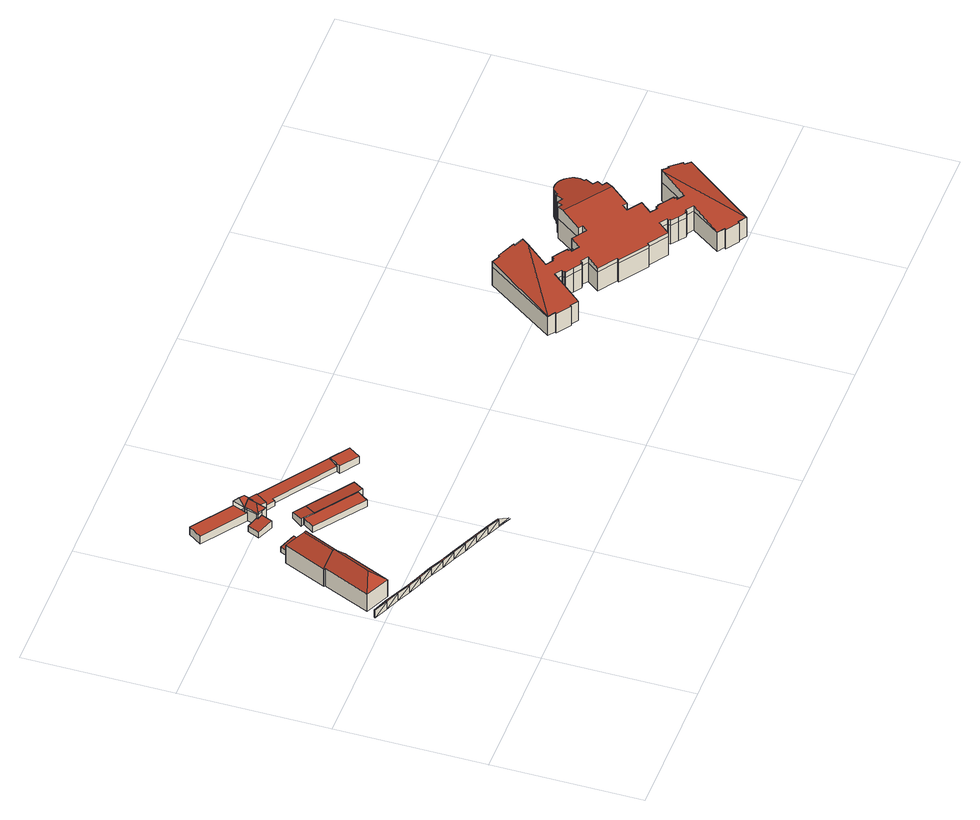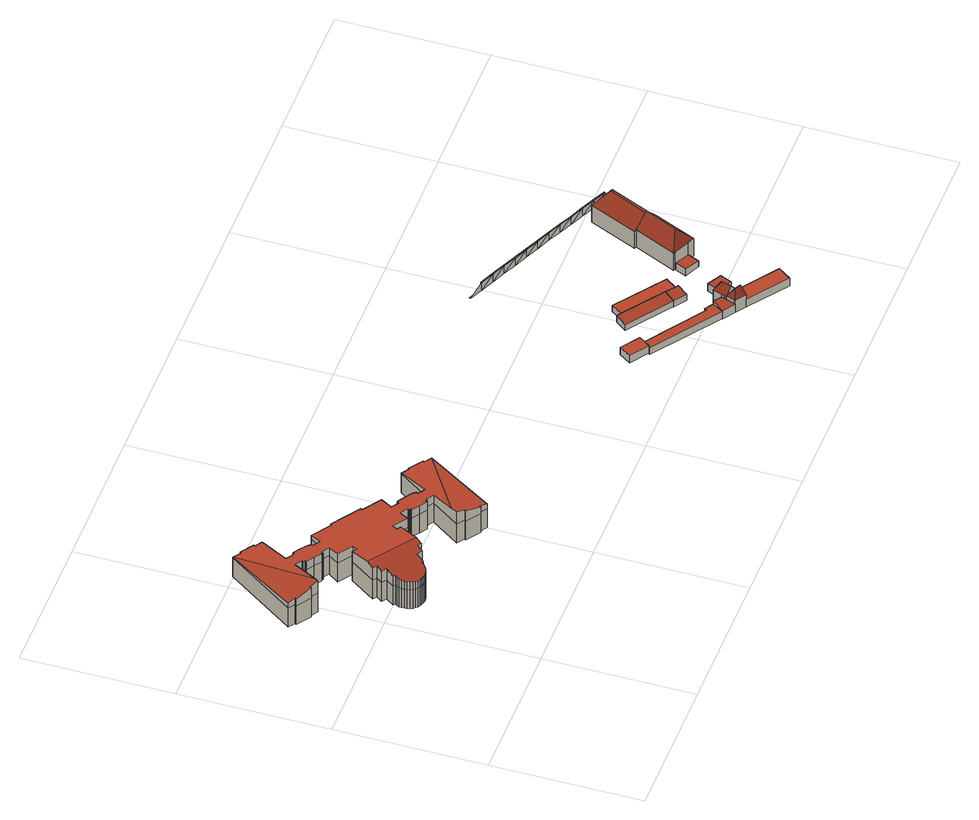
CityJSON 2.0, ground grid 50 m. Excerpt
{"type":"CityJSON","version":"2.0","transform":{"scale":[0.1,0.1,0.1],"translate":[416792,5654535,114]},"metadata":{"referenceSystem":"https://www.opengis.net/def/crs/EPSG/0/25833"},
"CityObjects":{
"building1":{"type":"Building","attributes":{"Stand_DGM":"2016","Stand_Basis-DLM":"2024","Gemeindeschluessel":"14612000","ObjektHoehe":3,"Stand_Laserscan":"2016","BodenHoehe":0,"Stand_3D-Stadtmodell":"2025","Geometrietyp2DReferenz":2000,"AbsoluteHoehe":0,"measuredHeight":3,"function":"51009_1700","roofType":"9999"},"geometry":[{"type":"MultiSurface","lod":"2","boundaries":[[[0,1,2]],[[1,3,2]],[[0,4,5]],[[3,6,4]],[[0,5,1]],[[7,3,1]],[[5,4,6]],[[3,7,6]],[[5,8,1]],[[8,7,1]],[[5,6,9]],[[7,10,6]],[[5,9,8]],[[9,6,10]],[[11,7,8]],[[7,11,10]],[[9,12,8]],[[9,10,13]],[[12,11,8]],[[11,14,10]],[[9,13,12]],[[15,11,12]],[[13,10,14]],[[11,15,14]],[[13,16,12]],[[16,15,12]],[[13,14,17]],[[15,18,14]],[[13,17,16]],[[19,15,16]],[[17,14,18]],[[15,19,18]],[[17,20,16]],[[20,19,16]],[[17,18,21]],[[19,22,18]],[[17,21,20]],[[21,18,22]],[[23,19,20]],[[19,23,22]],[[21,24,20]],[[21,22,25]],[[24,23,20]],[[23,26,22]],[[21,25,24]],[[27,23,24]],[[25,22,26]],[[23,27,26]],[[25,28,24]],[[28,27,24]],[[25,26,29]],[[27,30,26]],[[25,29,28]],[[31,27,28]],[[29,26,30]],[[27,31,30]],[[29,32,28]],[[32,31,28]],[[29,30,33]],[[31,34,30]],[[29,33,32]],[[35,31,32]],[[33,30,34]],[[31,35,34]],[[33,36,32]],[[36,35,32]],[[33,34,37]],[[35,38,34]],[[33,37,36]],[[39,35,36]],[[37,34,38]],[[35,39,38]],[[37,40,36]],[[40,39,36]],[[37,38,41]],[[39,42,38]],[[37,41,40]],[[43,39,40]],[[41,38,42]],[[39,43,42]],[[41,44,40]],[[44,43,40]],[[41,42,45]],[[43,46,42]],[[41,45,44]],[[47,43,44]],[[45,42,46]],[[43,47,46]],[[45,46,48]],[[47,49,46]]],"semantics":{"surfaces":[{"type":"WallSurface"},{"type":"RoofSurface"},{"type":"GroundSurface"}],"values":[0,1,2,0,0,1,2,0,0,1,2,0,0,2,1,0,0,2,1,0,0,1,2,0,0,1,2,0,0,1,2,0,0,1,2,0,0,2,1,0,0,2,1,0,0,1,2,0,0,1,2,0,0,1,2,0,0,1,2,0,0,1,2,0,0,1,2,0,0,1,2,0,0,1,2,0,0,1,2,0,0,1,2,0,0,1,2,0,2,0]}}]},
"building2":{"type":"Building","attributes":{"Gemeindeschluessel":14612000,"Geometrietyp2DReferenz":"3000","function":"31001_2000","roofType":"9999"},"children":["building2-1","building2-2"]},
"building2-1":{"type":"BuildingPart","attributes":{"Dachtyp_tdc":"tdcHipAndGableRoof","Dachneigung":46.8,"QualitaetDacherkennung":84,"Geometrietyp2DReferenz":"3000","measuredHeight":11.74,"roofType":"5000"},"parents":["building2"],"geometry":[{"type":"MultiSurface","lod":"2","boundaries":[[[50,51,52,53,54]],[[51,55,56,52]],[[55,57,58,56]],[[57,59,60,58]],[[59,57,55,51,61]],[[59,62,63,60]],[[51,50,64,61]],[[64,65,66,62,59,61]],[[53,52,56,58,60,63,67,68]]],"semantics":{"surfaces":[{"type":"WallSurface"},{"type":"RoofSurface"},{"type":"GroundSurface"}],"values":[0,0,0,0,1,0,1,1,2]}}]},
"building2-2":{"type":"BuildingPart","attributes":{"Dachtyp_tdc":"tdcHipAndGableRoof","Dachneigung":45.6,"QualitaetDacherkennung":80,"Geometrietyp2DReferenz":"3000","measuredHeight":11.63,"roofType":"5000"},"parents":["building2"],"geometry":[{"type":"MultiSurface","lod":"2","boundaries":[[[69,70,71,63,62]],[[70,72,73,71]],[[72,74,75,73]],[[74,76,77,75]],[[76,78,79,77]],[[78,54,53,79]],[[74,72,80]],[[72,70,69,81,80]],[[81,65,82,54,78,76,74,80]],[[53,68,67,63,71,73,75,77,79]]],"semantics":{"surfaces":[{"type":"WallSurface"},{"type":"RoofSurface"},{"type":"GroundSurface"}],"values":[0,0,0,0,0,0,1,1,1,2]}}]},
"building3":{"type":"Building","attributes":{"Dachtyp_tdc":"tdcPolyFlatRoof","Gemeindeschluessel":14612000,"Dachneigung":6.33,"QualitaetDacherkennung":59,"Geometrietyp2DReferenz":"3000","measuredHeight":2.89,"function":"31001_2000","roofType":"2100"},"geometry":[{"type":"Solid","lod":"2","boundaries":[[[[83,84,56,58]],[[84,85,86,56]],[[85,87,88,86]],[[87,83,58,88]],[[87,85,84,83]],[[58,56,86,88]]]],"semantics":{"surfaces":[{"type":"WallSurface"},{"type":"RoofSurface"},{"type":"GroundSurface"}],"values":[[0,0,0,0,1,2]]}}]},
"building4":{"type":"Building","attributes":{"Gemeindeschluessel":14612000,"Dachtyp_tdc":"tdcPolyFlatRoof","Dachneigung":6.59,"QualitaetDacherkennung":75,"Geometrietyp2DReferenz":"3000","measuredHeight":3.03,"function":"31001_2000","roofType":"2100"},"geometry":[{"type":"Solid","lod":"2","boundaries":[[[[89,90,91,92]],[[90,93,94,91]],[[93,95,96,94]],[[95,97,98,96]],[[97,99,100,98]],[[99,89,92,100]],[[99,97,95,93,90,89]],[[92,91,94,96,98,100]]]],"semantics":{"surfaces":[{"type":"WallSurface"},{"type":"RoofSurface"},{"type":"GroundSurface"}],"values":[[0,0,0,0,0,0,1,2]]}}]},
"building5":{"type":"Building","attributes":{"Gemeindeschluessel":14612000,"Geometrietyp2DReferenz":"3000","function":"31001_2000","roofType":"9999"},"children":["building5-1","building5-2","building5-3"]},
"building5-1":{"type":"BuildingPart","attributes":{"Dachtyp_tdc":"tdcPolyFlatRoof","Dachneigung":3.3,"QualitaetDacherkennung":75,"Geometrietyp2DReferenz":"3000","measuredHeight":3.65,"roofType":"2100"},"parents":["building5"],"geometry":[{"type":"MultiSurface","lod":"2","boundaries":[[[101,102,103,104]],[[102,105,106,103]],[[105,107,108,106]],[[107,109,110,108]],[[109,111,112,110]],[[111,109,107,105,102,101]],[[104,103,106,108,110,112]]],"semantics":{"surfaces":[{"type":"WallSurface"},{"type":"RoofSurface"},{"type":"GroundSurface"}],"values":[0,0,0,0,0,1,2]}}]},
"building5-2":{"type":"BuildingPart","attributes":{"Dachtyp_tdc":"tdcPolyFlatRoof","Dachneigung":0,"QualitaetDacherkennung":71,"Geometrietyp2DReferenz":"3000","measuredHeight":3.22,"roofType":"1000"},"parents":["building5"],"geometry":[{"type":"MultiSurface","lod":"2","boundaries":[[[113,114,115,116]],[[117,118,119,120]],[[118,121,122,119]],[[121,113,116,122]],[[121,118,117,114,113]],[[116,115,120,119,122]]],"semantics":{"surfaces":[{"type":"WallSurface"},{"type":"RoofSurface"},{"type":"GroundSurface"}],"values":[0,0,0,0,1,2]}}]},
"building5-3":{"type":"BuildingPart","attributes":{"Dachtyp_tdc":"tdcFreeFormRoof","Dachneigung":51,"QualitaetDacherkennung":10,"Geometrietyp2DReferenz":"3000","measuredHeight":7.83,"roofType":"5000"},"parents":["building5"],"geometry":[{"type":"MultiSurface","lod":"2","boundaries":[[[123,124,101,104,115,114]],[[125,126,117,120,112,111]],[[127,128,126,125]],[[127,125,124]],[[128,127,124,123]],[[128,123,126]],[[115,104,112,120]]],"semantics":{"surfaces":[{"type":"WallSurface"},{"type":"RoofSurface"},{"type":"GroundSurface"}],"values":[0,0,1,1,1,0,2]}}]},
"building6":{"type":"Building","attributes":{"Dachtyp_tdc":"tdcFreeFormRoof","Gemeindeschluessel":14612000,"Dachneigung":50.46,"QualitaetDacherkennung":62,"Geometrietyp2DReferenz":"3000","measuredHeight":7.21,"function":"31001_2000","roofType":"5000"},"geometry":[{"type":"Solid","lod":"2","boundaries":[[[[129,130,131,132]],[[130,133,134,131]],[[133,135,136,134]],[[135,137,138,136]],[[137,139,140,138]],[[139,141,142,140]],[[141,143,144,142]],[[143,145,146,144]],[[145,129,132,146]],[[147,145,148,149]],[[141,139,150,148,145,143]],[[148,150,151,152,153,154,149]],[[129,147,149,154,130]],[[130,154,153,133]],[[133,153,152,135]],[[137,151,150,139]],[[135,152,151,137]],[[145,147,129]],[[132,131,134,136,138,140,142,144,146]]]],"semantics":{"surfaces":[{"type":"WallSurface"},{"type":"RoofSurface"},{"type":"GroundSurface"}],"values":[[0,0,0,0,0,0,0,0,0,1,1,1,0,0,0,0,0,0,2]]}}]},
"building7":{"type":"Building","attributes":{"Dachtyp_tdc":"tdcPolyFlatRoof","Gemeindeschluessel":14612000,"Dachneigung":6.21,"QualitaetDacherkennung":79,"Geometrietyp2DReferenz":"3000","measuredHeight":2.9,"function":"31001_2000","roofType":"2100"},"geometry":[{"type":"Solid","lod":"2","boundaries":[[[[155,156,157,158]],[[156,159,160,157]],[[159,161,162,160]],[[161,163,164,162]],[[163,155,158,164]],[[163,161,159,156,155]],[[158,157,160,162,164]]]],"semantics":{"surfaces":[{"type":"WallSurface"},{"type":"RoofSurface"},{"type":"GroundSurface"}],"values":[[0,0,0,0,0,1,2]]}}]},
"building8":{"type":"Building","attributes":{"Dachtyp_tdc":"tdcPolyFlatRoof","Gemeindeschluessel":14612000,"Dachneigung":0,"QualitaetDacherkennung":85,"Geometrietyp2DReferenz":"3000","measuredHeight":2.53,"function":"31001_2000","roofType":"1000"},"geometry":[{"type":"Solid","lod":"2","boundaries":[[[[165,166,167,168]],[[166,169,170,167]],[[169,171,172,170]],[[171,173,174,172]],[[173,165,168,174]],[[173,171,169,166,165]],[[168,167,170,172,174]]]],"semantics":{"surfaces":[{"type":"WallSurface"},{"type":"RoofSurface"},{"type":"GroundSurface"}],"values":[[0,0,0,0,0,1,2]]}}]},
"building9":{"type":"Building","attributes":{"Dachtyp_tdc":"tdcPolyFlatRoof","Gemeindeschluessel":14612000,"Dachneigung":6.48,"QualitaetDacherkennung":82,"Geometrietyp2DReferenz":"3000","measuredHeight":2.76,"function":"31001_2000","roofType":"2100"},"geometry":[{"type":"Solid","lod":"2","boundaries":[[[[161,159,175,176]],[[159,177,178,175]],[[177,179,180,178]],[[179,181,182,180]],[[181,161,176,182]],[[181,179,177,159,161]],[[176,175,178,180,182]]]],"semantics":{"surfaces":[{"type":"WallSurface"},{"type":"RoofSurface"},{"type":"GroundSurface"}],"values":[[0,0,0,0,0,1,2]]}}]},
"building10":{"type":"Building","attributes":{"Dachtyp_tdc":"tdcPolyFlatRoof","Gemeindeschluessel":14612000,"Dachneigung":7.73,"QualitaetDacherkennung":56,"Geometrietyp2DReferenz":"3000","measuredHeight":2.72,"function":"31001_2000","roofType":"2100"},"geometry":[{"type":"Solid","lod":"2","boundaries":[[[[183,184,185,186]],[[184,187,188,185]],[[187,189,190,188]],[[189,191,192,190]],[[191,193,194,192]],[[193,195,196,194]],[[195,183,186,196]],[[195,193,191,189,187,184,183]],[[186,185,188,190,192,194,196]]]],"semantics":{"surfaces":[{"type":"WallSurface"},{"type":"RoofSurface"},{"type":"GroundSurface"}],"values":[[0,0,0,0,0,0,0,1,2]]}}]},
"building11":{"type":"Building","attributes":{"Dachtyp_tdc":"tdcPolyFlatRoof","Gemeindeschluessel":14612000,"Dachneigung":0,"QualitaetDacherkennung":0,"Geometrietyp2DReferenz":"3000","BezugspunktDach":"2000","measuredHeight":3,"function":"31001_2000"},"geometry":[{"type":"MultiSurface","lod":"2","boundaries":[[[197,198,199,200,201]],[[201,200,202,203]],[[200,199,204,202]],[[199,198,205,204]],[[198,197,206,205]],[[197,201,203,206]],[[203,202,204,205,206]]],"semantics":{"surfaces":[{"type":"RoofSurface"},{"type":"WallSurface"},{"type":"GroundSurface"}],"values":[0,1,1,1,1,1,2]}}]},
"building12":{"type":"Building","attributes":{"name":"Wallot-Kapelle","Dachtyp_tdc":"tdcFreeFormRoof","Gemeindeschluessel":14612000,"Dachneigung":10.14,"QualitaetDacherkennung":7,"Geometrietyp2DReferenz":"3000","measuredHeight":13.33,"function":"31001_3043","roofType":"5000"},"geometry":[{"type":"Solid","lod":"2","boundaries":[[[[207,208,209,210]],[[210,209,211,212]],[[212,211,213,214]],[[214,213,215,216]],[[216,215,217,218]],[[218,217,219,220]],[[220,219,221,222]],[[222,221,223,224]],[[224,223,225,226]],[[226,225,227,228]],[[228,227,229,230]],[[230,229,231,232]],[[232,231,233,234]],[[234,233,235,236]],[[236,235,237,238]],[[238,237,239,240]],[[240,239,241,242]],[[242,241,243,244]],[[244,243,245,246]],[[246,245,247,248]],[[248,247,249,250]],[[250,249,251,252]],[[252,251,253,254]],[[254,253,255,256]],[[256,255,257,258,259]],[[260,261,262]],[[263,264,265]],[[265,264,266,267]],[[267,266,268,269,270]],[[271,272,273,274,275]],[[275,274,276,277]],[[277,276,278,279]],[[279,278,280,281]],[[281,280,282,283]],[[283,282,284,285]],[[285,284,286,287]],[[287,286,288,289]],[[289,288,290,291]],[[291,290,292,293]],[[293,292,294,295]],[[295,294,296,297]],[[297,296,298,299]],[[299,298,300,301]],[[301,300,302,303]],[[303,302,304,305]],[[259,258,306,307]],[[307,306,308,309]],[[309,308,310,311]],[[311,310,312,313]],[[313,312,314,315]],[[315,314,316,317]],[[317,316,318,319]],[[319,318,320,321]],[[321,320,322,323]],[[323,322,324,325]],[[325,324,326,327]],[[327,326,328,329]],[[329,328,330,331]],[[331,330,332,333]],[[333,332,334,335]],[[335,334,336,337,338]],[[339,340,341]],[[342,343,340,339]],[[344,345,346,347]],[[348,345,344]],[[347,346,349,350]],[[350,349,351,352]],[[352,351,353,354]],[[354,353,355,356]],[[356,355,357,358]],[[358,357,359,360]],[[360,359,361,362]],[[362,361,363,364]],[[364,363,365,366]],[[366,365,367,368]],[[368,367,369,370]],[[370,369,371,372]],[[372,371,373,374]],[[374,373,375,376]],[[376,375,377,378]],[[378,377,379,380]],[[380,379,381,382]],[[382,381,383,384]],[[384,383,385,386]],[[386,385,387,388]],[[388,387,389,390]],[[390,389,391,392]],[[392,391,393,394]],[[394,393,395,396]],[[396,395,397,398]],[[398,397,399,400]],[[400,399,401,402]],[[402,401,403,404]],[[404,403,405,406]],[[406,405,261,260]],[[407,408,409,410]],[[411,412,408,407]],[[410,409,413,414]],[[414,413,415,416]],[[416,415,342]],[[338,337,412,411]],[[417,418,272,271]],[[270,269,419,420]],[[420,419,421,422]],[[422,421,423,424]],[[424,423,418,417]],[[425,426,427,428,429,430,431,432,433,434,435,436,437,438,439,440,441,442,443,444,445,446,447,448,449,450,451,452,453,454,455,456,457,458,459,460,461,462,463,464,465,466,467,468,469,470,471,472,473,474,475,476,477,478,479,480,481,482,483,484,485,486,487,488,489,490,491,492,493,494,495,496,497,498,499,500,501,502,503,504,505,506,507,508,509,510,511,512,513,514,515,516,517,518,519,520,521,522,523,524,525,526,527,528,529,530,531,532,533,534,535,536,537,538,539]],[[420,422,426,425]],[[422,424,427,426]],[[424,417,428,427]],[[417,271,429,428]],[[271,275,430,429]],[[275,277,431,430]],[[277,279,432,431]],[[279,281,433,432]],[[281,283,434,433]],[[283,285,435,434]],[[285,287,436,435]],[[287,289,437,436]],[[289,291,438,437]],[[291,293,439,438]],[[293,295,440,439]],[[295,297,441,440]],[[297,299,442,441]],[[299,301,443,442]],[[301,303,444,443]],[[303,305,445,444]],[[305,540,446,445]],[[540,541,447,446]],[[541,542,448,447]],[[542,543,449,448]],[[543,544,450,449]],[[544,545,451,450]],[[545,207,452,451]],[[207,210,453,452]],[[210,212,454,453]],[[212,214,455,454]],[[214,216,456,455]],[[216,218,457,456]],[[218,220,458,457]],[[220,222,459,458]],[[222,224,460,459]],[[224,226,461,460]],[[226,228,462,461]],[[228,230,463,462]],[[230,232,464,463]],[[232,234,465,464]],[[234,236,466,465]],[[236,238,467,466]],[[238,240,468,467]],[[240,242,469,468]],[[242,244,470,469]],[[244,246,471,470]],[[246,248,472,471]],[[248,250,473,472]],[[250,252,474,473]],[[252,254,475,474]],[[254,256,476,475]],[[256,259,477,476]],[[259,307,478,477]],[[307,309,479,478]],[[309,311,480,479]],[[311,313,481,480]],[[313,315,482,481]],[[315,317,483,482]],[[317,319,484,483]],[[319,321,485,484]],[[321,323,486,485]],[[323,325,487,486]],[[325,327,488,487]],[[327,329,489,488]],[[329,331,490,489]],[[331,333,491,490]],[[333,335,492,491]],[[335,338,493,492]],[[338,411,494,493]],[[411,407,495,494]],[[407,410,496,495]],[[410,414,497,496]],[[414,416,498,497]],[[416,342,499,498]],[[342,339,500,499]],[[339,341,501,500]],[[341,348,502,501]],[[348,344,503,502]],[[344,347,504,503]],[[347,350,505,504]],[[350,352,506,505]],[[352,354,507,506]],[[354,356,508,507]],[[356,358,509,508]],[[358,360,510,509]],[[360,362,511,510]],[[362,364,512,511]],[[364,366,513,512]],[[366,368,514,513]],[[368,370,515,514]],[[370,372,516,515]],[[372,374,517,516]],[[374,376,518,517]],[[376,378,519,518]],[[378,380,520,519]],[[380,382,521,520]],[[382,384,522,521]],[[384,386,523,522]],[[386,388,524,523]],[[388,390,525,524]],[[390,392,526,525]],[[392,394,527,526]],[[394,396,528,527]],[[396,398,529,528]],[[398,400,530,529]],[[400,402,531,530]],[[402,404,532,531]],[[404,406,533,532]],[[406,260,534,533]],[[260,262,535,534]],[[262,263,536,535]],[[263,265,537,536]],[[265,267,538,537]],[[267,270,539,538]],[[270,420,425,539]],[[418,423,421,419,269,268,273,272]],[[412,337,336,343,342,415,413,409,408]],[[261,405,403,401,399,397,395,393,391,389,387,385,383,381,379,377,375,373,371,369,367,365,363,361,359,357,355,353,351,349,346,345,348,341,340,343,336,334,332,330,328,326,324,322,320,318,316,314,312,310,308,306,258,257,546,304,302,300,298,296,294,292,290,288,286,284,282,280,278,276,274,273,268,266,264,263,262]],[[255,253,251,249,247,245,243,241,239,237,235,233,231,229,227,225,223,221,219,217,215,213,211,209,208,547,548,549,550,551,552,546,257]],[[305,304,546,552,540]],[[540,552,551,541]],[[541,551,550,542]],[[542,550,549,543]],[[543,549,548,544]],[[544,548,547,545]],[[545,547,208,207]]]],"semantics":{"surfaces":[{"type":"WallSurface"},{"type":"GroundSurface"},{"type":"RoofSurface"}],"values":[[0,0,0,0,0,0,0,0,0,0,0,0,0,0,0,0,0,0,0,0,0,0,0,0,0,0,0,0,0,0,0,0,0,0,0,0,0,0,0,0,0,0,0,0,0,0,0,0,0,0,0,0,0,0,0,0,0,0,0,0,0,0,0,0,0,0,0,0,0,0,0,0,0,0,0,0,0,0,0,0,0,0,0,0,0,0,0,0,0,0,0,0,0,0,0,0,0,0,0,0,0,0,0,0,0,0,1,0,0,0,0,0,0,0,0,0,0,0,0,0,0,0,0,0,0,0,0,0,0,0,0,0,0,0,0,0,0,0,0,0,0,0,0,0,0,0,0,0,0,0,0,0,0,0,0,0,0,0,0,0,0,0,0,0,0,0,0,0,0,0,0,0,0,0,0,0,0,0,0,0,0,0,0,0,0,0,0,0,0,0,0,0,0,0,0,0,0,0,0,0,0,0,0,0,0,0,0,0,0,0,0,0,0,0,0,0,0,0,0,0,0,0,2,2,2,2,0,0,0,0,0,0,0]]}}]}
},
"vertices":[
[6,533,8],[52,512,39],[6,533,38],[8,537,38],[8,537,8],[52,512,9],[54,517,9],[54,517,39],[97,491,40],[97,491,10],[99,496,10],[99,496,40],[143,471,38],[143,471,8],[145,475,8],[145,475,38],[188,450,40],[188,450,10],[190,455,10],[190,455,40],[234,430,42],[234,430,12],[236,434,12],[236,434,42],[279,409,40],[279,409,10],[282,414,10],[282,414,40],[325,389,40],[325,389,10],[327,393,10],[327,393,40],[371,368,40],[371,368,10],[373,373,10],[373,373,40],[416,348,41],[416,348,11],[418,352,11],[418,352,41],[462,327,40],[462,327,10],[464,332,10],[464,332,40],[507,307,39],[507,307,9],[509,311,9],[509,311,39],[553,286,9],[555,291,9],
[93,729,76],[155,869,76],[155,869,5],[93,729,5],[93,729,72],[178,859,76],[178,859,5],[230,836,75],[230,836,5],[237,833,75],[237,833,5],[181,819,123],[174,692,75],[174,692,5],[133,711,123],[136,709,120],[138,709,118],[138,709,5],[133,711,5],
[174,692,81],[182,689,73],[182,689,5],[111,529,73],[111,529,5],[27,566,77],[27,566,5],[96,723,77],[96,723,5],[91,725,72],[91,725,5],[80,580,122],[138,709,122],[133,711,117],
[230,836,33],[178,859,27],[195,898,27],[195,898,5],[248,875,33],[248,875,5],
[235,982,27],[252,1022,27],[252,1022,4],[235,982,4],[288,1007,32],[288,1007,4],[287,1002,32],[287,1002,4],[304,996,34],[304,996,4],[289,959,34],[289,959,4],
[351,1068,34],[389,1040,34],[389,1040,1],[351,1068,1],[359,1000,37],[359,1000,1],[334,1019,37],[334,1019,1],[337,1029,37],[337,1029,1],[340,1037,36],[340,1037,1],
[186,1186,33],[317,1092,33],[317,1092,1],[186,1186,1],[302,1049,33],[299,1040,33],[299,1040,1],[302,1049,1],[155,1143,33],[155,1143,1],
[317,1092,52],[351,1068,52],[340,1037,52],[302,1049,52],[328,1060,75],[310,1070,79],
[304,996,47],[287,1002,47],[287,1002,3],[304,996,3],[288,1007,47],[288,1007,3],[299,1040,47],[299,1040,3],[302,1049,47],[302,1049,3],[340,1037,47],[340,1037,3],[337,1029,47],[337,1029,3],[334,1019,47],[334,1019,3],[324,988,47],[324,988,3],[304,996,52],[308,1014,75],[288,1002,55],[318,1044,75],[302,1049,54],[299,1040,54],[288,1007,54],[287,1002,54],
[324,877,34],[350,913,29],[350,913,5],[324,877,5],[390,884,29],[390,884,5],[364,848,34],[364,848,5],[334,871,34],[334,871,5],
[307,834,32],[334,871,32],[334,871,7],[307,834,7],[364,848,32],[364,848,7],[497,752,32],[497,752,7],[470,715,32],[470,715,7],
[390,884,6],[364,848,6],[537,778,29],[537,778,6],[511,742,34],[511,742,6],[497,752,34],[497,752,6],
[389,1040,31],[613,883,31],[613,883,3],[389,1040,3],[610,879,30],[610,879,3],[591,852,25],[591,852,3],[392,990,25],[392,990,3],[386,982,24],[386,982,3],[359,1000,24],[359,1000,3],
[591,852,36],[583,841,36],[644,798,36],[670,837,36],[610,879,36],[670,837,6],[610,879,6],[644,798,6],[583,841,6],[591,852,6],
[1847,573,95],[1847,573,133],[1852,578,132],[1852,578,95],[1858,583,130],[1858,583,95],[1865,586,129],[1865,586,95],[1872,589,128],[1872,589,95],[1879,590,127],[1879,590,95],[1887,590,126],[1887,590,95],[1894,589,125],[1894,589,95],[1902,587,125],[1902,587,95],[1908,584,124],[1908,584,95],[1915,579,124],[1915,579,95],[1921,573,125],[1921,573,95],[1926,567,125],[1926,567,95],[1930,559,126],[1930,559,95],[1933,551,127],[1933,551,95],[1934,542,128],[1934,542,95],[1934,533,129],[1934,533,95],[1933,525,131],[1933,525,95],[1929,517,133],[1929,517,95],[1925,509,134],[1925,509,95],[1931,505,134],[1931,505,95],[1912,478,141],[1912,478,95],[1927,467,141],[1927,467,95],[1913,447,145],[1913,447,95],[1926,438,145],[1926,438,95],[1910,415,151],[1867,353,137],[1867,353,95],[1423,385,95],[1423,385,96],[1420,381,95],[1374,413,95],[1378,418,96],[1378,418,95],[1354,434,96],[1354,434,95],[1355,435,96],[1514,665,114],[1514,665,95],[1608,599,95],[1608,599,144],[1594,579,142],[1542,504,126],[1542,504,95],[1565,488,126],[1565,488,95],[1569,492,127],[1569,492,95],[1573,489,127],[1573,489,95],[1577,495,128],[1577,495,95],[1601,479,128],[1601,479,95],[1625,462,128],[1625,462,95],[1622,458,127],[1622,458,95],[1624,456,127],[1624,456,95],[1627,454,127],[1627,454,95],[1623,448,126],[1623,448,95],[1647,432,126],[1647,432,95],[1670,464,133],[1670,464,95],[1717,432,133],[1717,432,95],[1729,449,137],[1729,449,95],[1717,457,137],[1717,457,95],[1854,362,137],[1854,362,95],[1842,345,133],[1842,345,95],[1888,313,133],[1888,313,95],[1863,278,126],[1863,278,95],[1887,261,126],[1887,261,95],[1891,267,127],[1891,267,95],[1896,263,127],[1896,263,95],[1898,266,128],[1898,266,95],[1921,249,128],[1921,249,95],[1944,233,128],[1944,233,95],[1947,231,128],[1947,231,95],[1944,227,127],[1944,227,95],[1949,224,127],[1949,224,95],[1945,218,126],[1945,218,95],[1967,203,126],[1967,203,95],[2027,289,144],[2034,298,145],[2034,298,95],[1938,22,95],[1938,22,96],[1934,17,95],[1965,3,95],[1963,5,96],[1896,51,95],[1896,51,96],[1873,67,96],[1873,67,95],[1892,46,95],[1941,165,117],[1941,165,95],[1915,182,117],[1915,182,95],[1912,177,116],[1912,177,95],[1907,181,116],[1907,181,95],[1905,177,115],[1905,177,95],[1882,193,115],[1882,193,95],[1859,210,115],[1859,210,95],[1862,213,116],[1862,213,95],[1857,216,116],[1857,216,95],[1861,222,117],[1861,222,95],[1836,239,117],[1836,239,95],[1810,202,109],[1810,202,95],[1746,247,109],[1746,247,95],[1742,242,108],[1742,242,95],[1649,307,108],[1649,307,95],[1653,312,109],[1653,312,95],[1592,354,109],[1592,354,95],[1622,395,118],[1622,395,95],[1599,411,118],[1599,411,95],[1595,405,117],[1595,405,95],[1591,408,117],[1591,408,95],[1588,404,116],[1588,404,95],[1563,422,116],[1563,422,95],[1538,439,116],[1538,439,95],[1540,443,117],[1540,443,95],[1535,446,117],[1535,446,95],[1539,452,118],[1539,452,95],[1517,467,118],[1517,467,95],[1448,368,96],[1448,368,95],[2061,287,95],[2061,287,138],[2108,254,122],[2108,254,95],[2058,282,95],[2058,282,137],[2104,249,122],[2104,249,95],[2126,234,114],[2126,234,95],[1583,616,95],[1583,616,136],[1537,649,121],[1537,649,95],[1540,654,121],[1540,654,95],[1587,621,136],[1587,621,95],[1537,649,17],[1540,654,17],[1587,621,17],[1583,616,17],[1608,599,17],[1542,504,17],[1565,488,17],[1569,492,17],[1573,489,17],[1577,495,17],[1601,479,17],[1625,462,17],[1622,458,17],[1624,456,17],[1627,454,17],[1623,448,17],[1647,432,17],[1670,464,17],[1717,432,17],[1729,449,17],[1717,457,17],[1776,543,17],[1788,534,17],[1802,554,17],[1819,542,17],[1838,569,17],[1843,566,17],[1847,573,17],[1852,578,17],[1858,583,17],[1865,586,17],[1872,589,17],[1879,590,17],[1887,590,17],[1894,589,17],[1902,587,17],[1908,584,17],[1915,579,17],[1921,573,17],[1926,567,17],[1930,559,17],[1933,551,17],[1934,542,17],[1934,533,17],[1933,525,17],[1929,517,17],[1925,509,17],[1931,505,17],[1912,478,17],[1927,467,17],[1913,447,17],[1926,438,17],[1867,353,17],[1854,362,17],[1842,345,17],[1888,313,17],[1863,278,17],[1887,261,17],[1891,267,17],[1896,263,17],[1898,266,17],[1921,249,17],[1944,233,17],[1947,231,17],[1944,227,17],[1949,224,17],[1945,218,17],[1967,203,17],[2034,298,17],[2058,282,17],[2061,287,17],[2108,254,17],[2104,249,17],[2126,234,17],[1965,3,17],[1938,22,17],[1934,17,17],[1892,46,17],[1896,51,17],[1873,67,17],[1941,165,17],[1915,182,17],[1912,177,17],[1907,181,17],[1905,177,17],[1882,193,17],[1859,210,17],[1862,213,17],[1857,216,17],[1861,222,17],[1836,239,17],[1810,202,17],[1746,247,17],[1742,242,17],[1649,307,17],[1653,312,17],[1592,354,17],[1622,395,17],[1599,411,17],[1595,405,17],[1591,408,17],[1588,404,17],[1563,422,17],[1538,439,17],[1540,443,17],[1535,446,17],[1539,452,17],[1517,467,17],[1448,368,17],[1423,385,17],[1420,381,17],[1374,413,17],[1378,418,17],[1354,434,17],[1514,665,17],[1776,543,95],[1788,534,95],[1802,554,95],[1819,542,95],[1838,569,95],[1843,566,95],[1761,521,151],[1843,566,134],[1838,569,134],[1819,542,141],[1802,554,141],[1788,534,146],[1776,543,146]
]}
